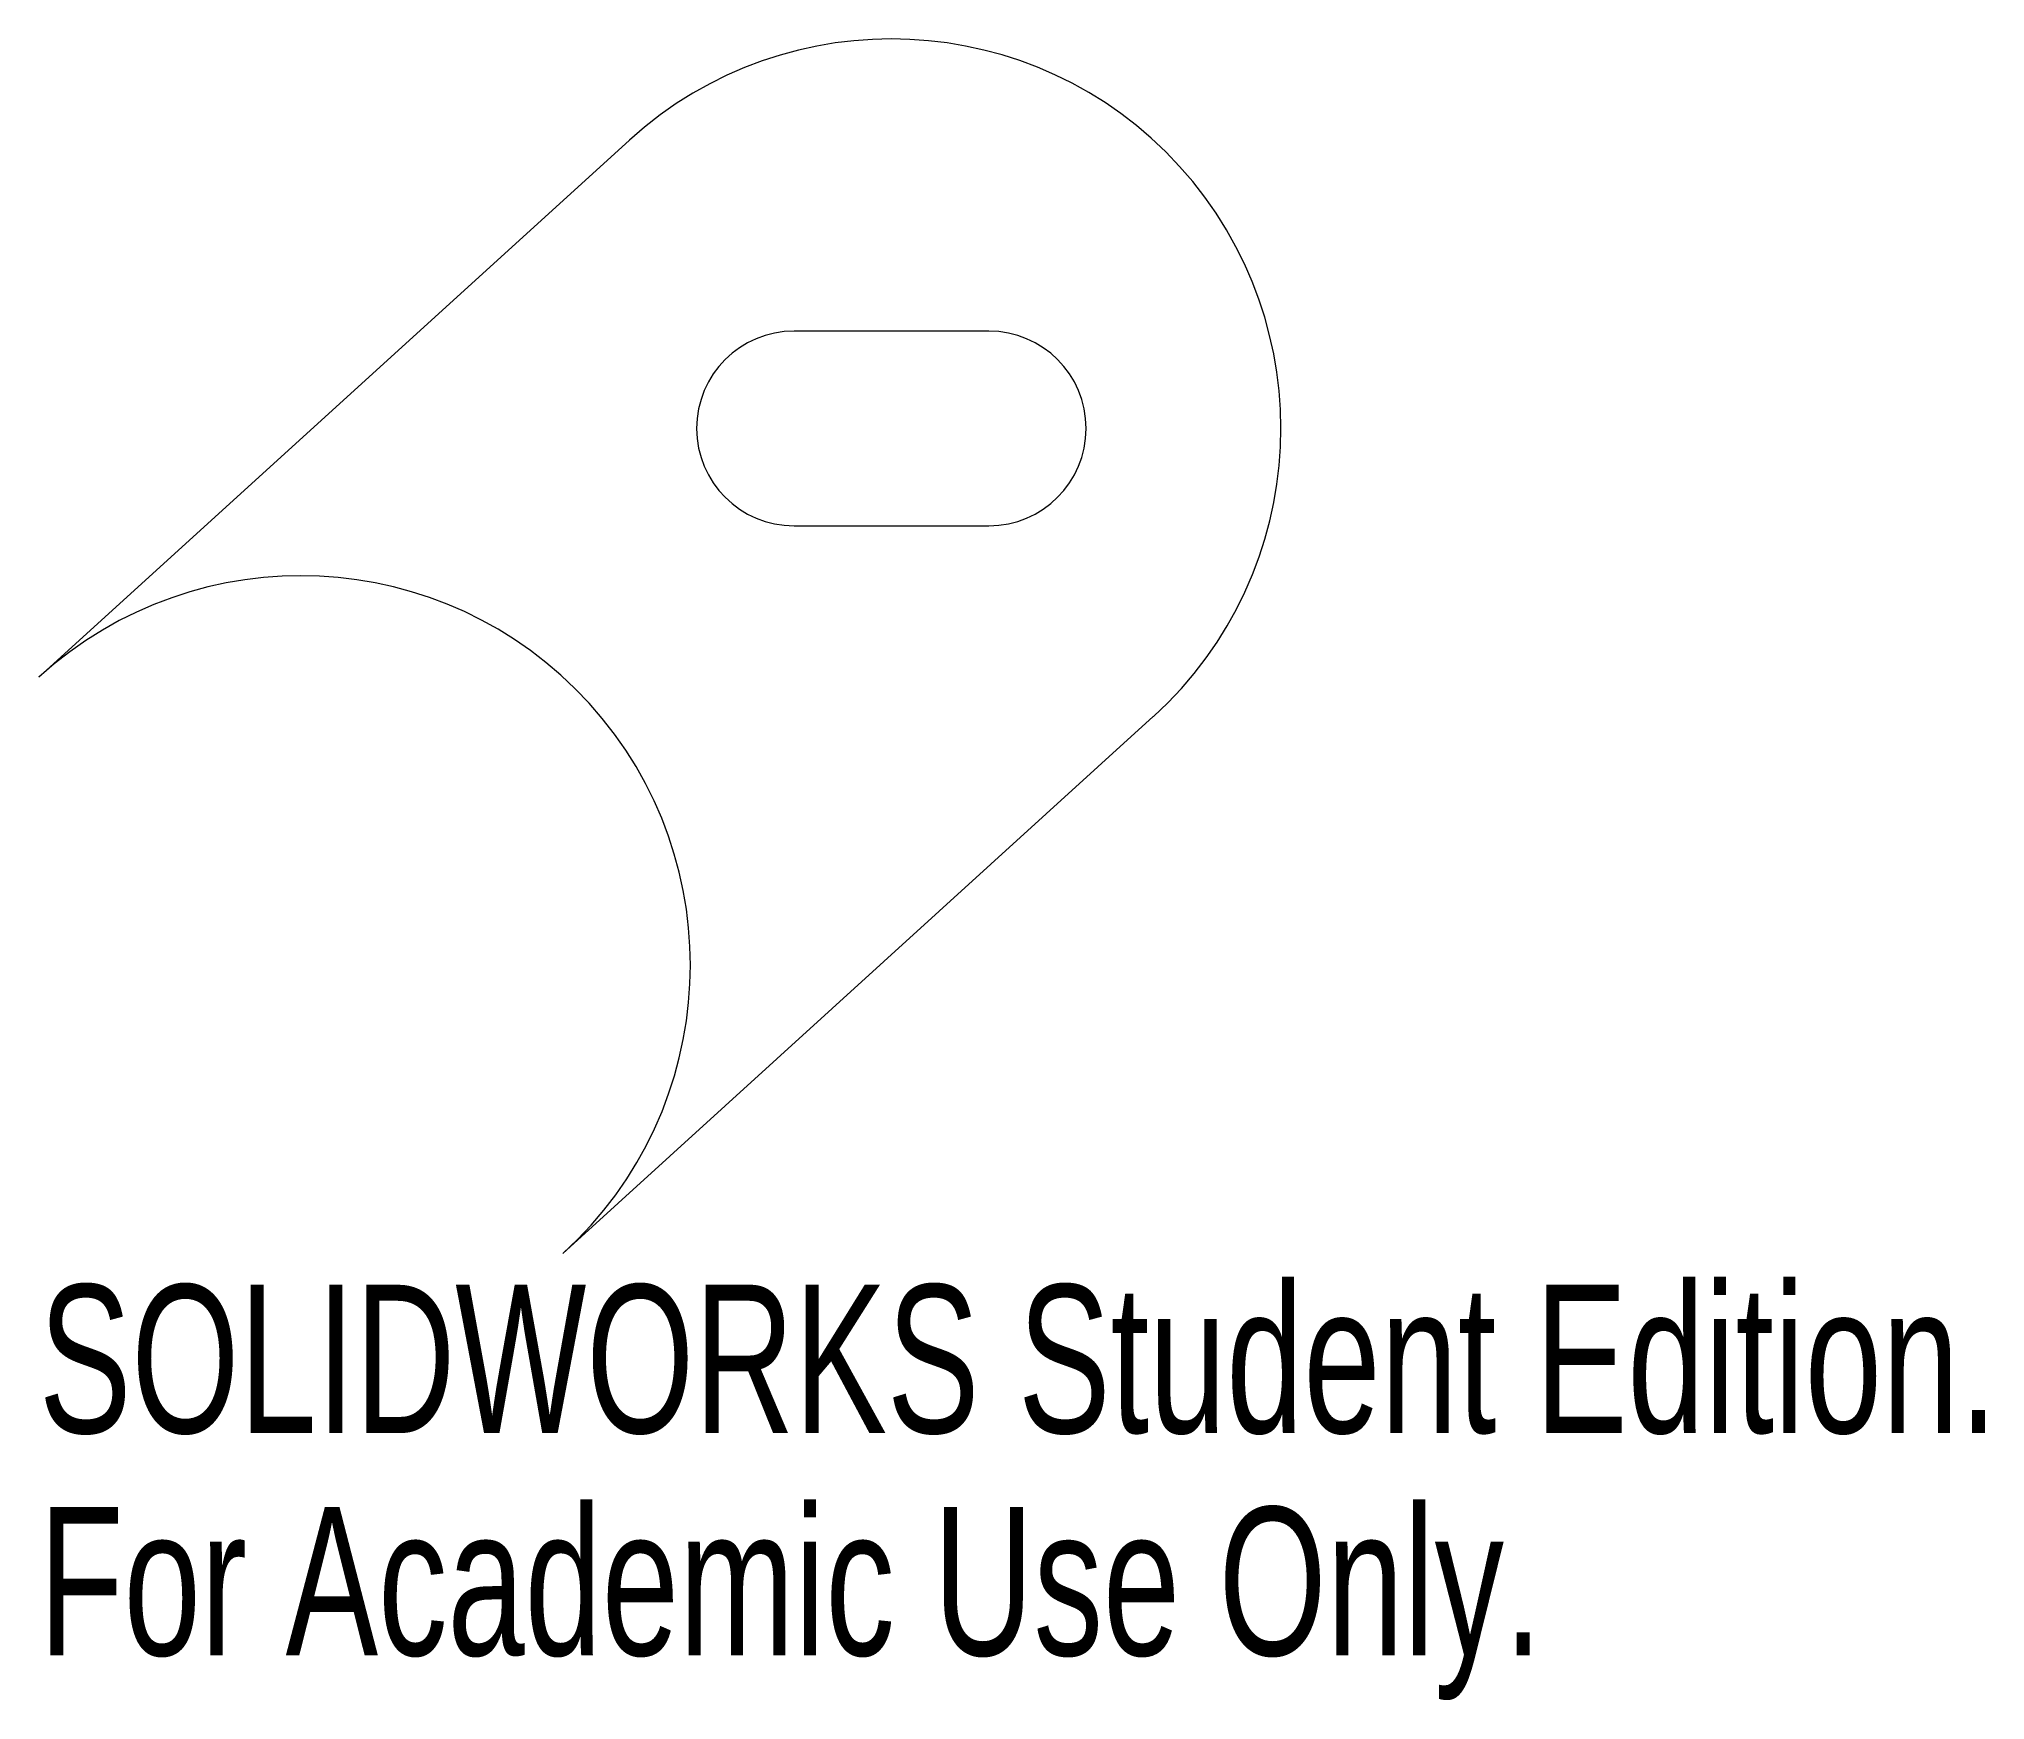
# Model space of a CAD drawing. Header units: inches. Extents: x -5.2 to 5.2, y -4.6 to -2.5.
# Drawn here: x -5.204 to -2.705, y -4.643 to -2.511 of the extents above.
import ezdxf

# ---------------------------------------------------------------- set-up
doc = ezdxf.new("R2010")
doc.units = ezdxf.units.IN
doc.header["$MEASUREMENT"] = 0
doc.styles.add('SLDTEXTSTYLE0', font='TXT', dxfattribs={"width": 0.7})

msp = doc.modelspace()

# ---------------------------------------------------------------- linework, layer by layer
at = {"color": 7, "linetype": 'Continuous', "lineweight": 15}
for p, q in [((-4.4456, -2.6409), (-5.2037, -3.33)), ((-3.9843, -2.8859), (-4.2343, -2.8859)), ((-4.2343, -3.1359), (-3.9843, -3.1359)), ((-4.531, -4.07), (-3.773, -3.3809))]:
    msp.add_line(p, q, dxfattribs=at)
for centre, radius, start, end in [((-4.1093, -3.0109), 0.5, 312.2712, 132.2712), ((-4.2343, -3.0109), 0.125, 90, 270), ((-3.9843, -3.0109), 0.125, 270, 90), ((-4.8673, -3.7), 0.5, 312.2712, 132.2712)]:
    msp.add_arc(centre, radius, start, end, dxfattribs=at)

# ---------------------------------------------------------------- texts
at = {"color": 7, "linetype": 'Continuous', "char_height": 0.1903, "attachment_point": 1, "style": 'SLDTEXTSTYLE0'}
for s, insert in [('SOLIDWORKS Student Edition.', (-5.2037, -4.1101)), ('For Academic Use Only.', (-5.2037, -4.3956))]:
    msp.add_mtext(s, dxfattribs=dict(at, insert=insert))

doc.saveas('drawing.dxf')
